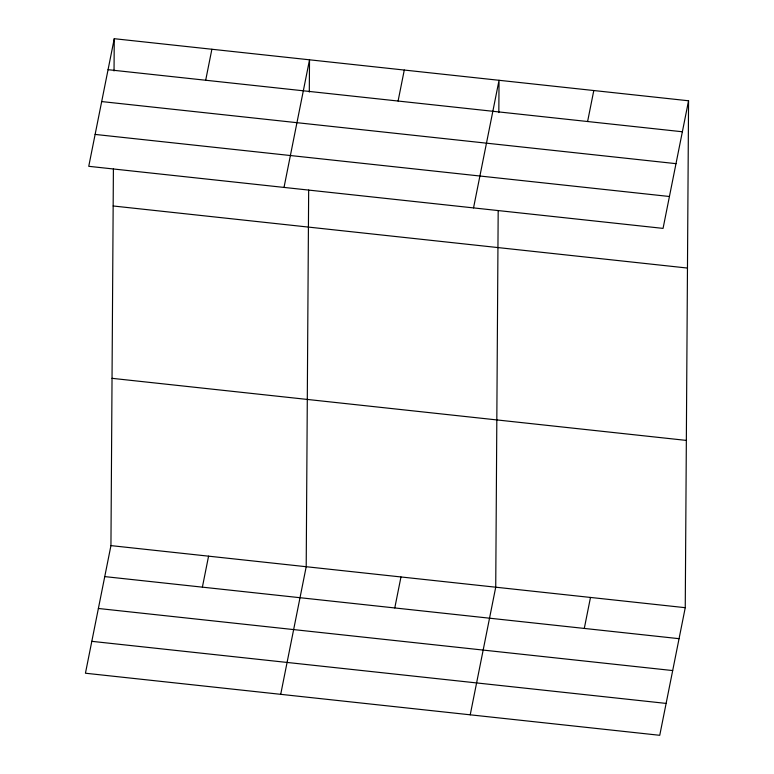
<?xml version="1.0" encoding="UTF-8"?>
<svg xmlns="http://www.w3.org/2000/svg" width="774" height="774" viewBox="0 0 774 774"><rect width="100%" height="100%" fill="white"/><g stroke="black" fill="none" stroke-linecap="round" stroke-linejoin="round"><path stroke-width="1.16" d="M688.56 100.775L663.057 228.388L88.749 166.313L114.252 38.7L688.56 100.775L685.251 607.687L659.748 735.3L85.44 673.225L110.943 545.612L113.401 168.945M114.039 70.966L114.252 38.7M308.662 190.046L306.204 566.723L280.71 694.326M309.3 92.067L309.513 59.811L284.019 187.414M498.185 210.538L495.728 587.205L470.224 714.818M498.824 112.559L499.036 80.293L473.533 207.906M205.691 80.235L211.882 49.255M202.382 587.156L208.574 556.167M398.088 101.036L404.28 70.047M394.779 607.948L400.971 576.959M587.601 121.518L593.793 90.539M584.293 628.43L590.485 597.451M108.06 69.689L682.368 131.764M101.684 101.568L675.992 163.653M95.125 134.424L669.433 196.499M113.159 205.981L687.467 268.056M112.037 378.331L686.345 440.406M110.943 545.612L685.251 607.687M104.751 576.601L679.059 638.676M98.375 608.48L672.683 670.565M91.816 641.336L666.124 703.411"/></g></svg>
